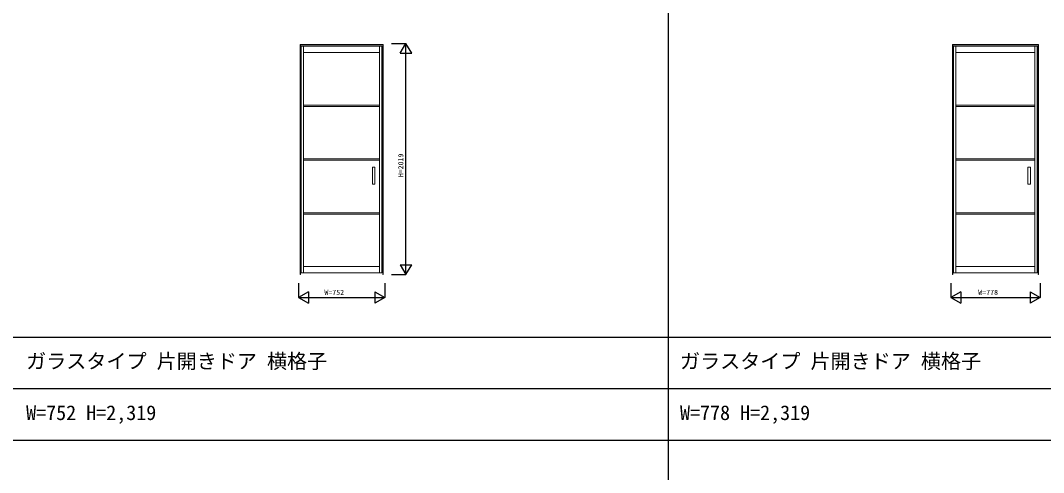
# Model space of a CAD drawing. Units: millimetres, scale not verified. Extents: x -14341 to 14340, y -10000 to 10000.
# Drawn here: x -8590 to 328, y -3682 to 265 of the extents above; entities that cross this region are included whole.
import ezdxf
from ezdxf.enums import TextEntityAlignment as Align

# ---------------------------------------------------------------- set-up
doc = ezdxf.new("R2010")
doc.units = ezdxf.units.MM
doc.header["$LTSCALE"] = 50
for name, color, linetype in [('0-0_0', 7, 'Continuous'), ('0-4_YKK_F1', 7, 'Continuous'), ('0-5_YKK_N1', 2, 'Continuous')]:
    doc.layers.add(name, color=color, linetype=linetype)
doc.layers.add('0-1_YKK_A1', color=4, linetype='Continuous', lineweight=18)
doc.styles.add('ＭＳ ゴシック', font='')
doc.styles.get('ＭＳ ゴシック').set_extended_font_data('MS Gothic')

msp = doc.modelspace()

# ---------------------------------------------------------------- linework, layer by layer
at = {"layer": '0-1_YKK_A1'}
for p, q in [((-6151.9, 54.55), (-5429.9, 54.55)), ((-6151.9, 54.55), (-6151.9, -1953.95)), ((-6149.4, 54.55), (-6149.4, -1953.95)), ((-6149.4, 52.05), (-5432.4, 52.05)), ((-6142.4, 40.05), (-5440.4, 40.05)), ((-6142.4, 40.05), (-6142.4, -1939.95)), ((-6122.4, 40.05), (-6122.4, -1939.95)), ((-5460.4, 40.05), (-5460.4, -1939.95)), ((-5440.4, 40.05), (-5440.4, -1939.95)), ((-5432.4, 54.55), (-5432.4, -1953.95)), ((-5429.9, 54.55), (-5429.9, -1953.95)), ((-464.9, 54.55), (283.1, 54.55)), ((-464.9, 54.55), (-464.9, -1953.95)), ((-462.4, 54.55), (-462.4, -1953.95)), ((-462.4, 52.05), (280.6, 52.05)), ((-455.4, 40.05), (272.6, 40.05)), ((-455.4, 40.05), (-455.4, -1939.95)), ((-435.4, 40.05), (-435.4, -1939.95)), ((252.6, 40.05), (252.6, -1939.95)), ((272.6, 40.05), (272.6, -1939.95)), ((280.6, 54.55), (280.6, -1953.95)), ((283.1, 54.55), (283.1, -1953.95)), ((-6122.4, -15.95), (-5460.4, -15.95)), ((-435.4, -15.95), (252.6, -15.95)), ((-6122.4, -473.87), (-5460.4, -473.87)), ((-6122.4, -485.88), (-5460.4, -485.87)), ((-435.4, -473.87), (252.6, -473.87)), ((-435.4, -485.88), (252.6, -485.87)), ((-6122.4, -943.95), (-5460.4, -943.95)), ((-6122.4, -955.95), (-5460.4, -955.95)), ((-435.4, -943.95), (252.6, -943.95)), ((-435.4, -955.95), (252.6, -955.95)), ((-5521, -1014.95), (-5521, -1164.95)), ((-5521, -1014.95), (-5500, -1014.95)), ((-5500, -1014.95), (-5500, -1164.95)), ((192, -1014.95), (192, -1164.95)), ((192, -1014.95), (213, -1014.95)), ((213, -1014.95), (213, -1164.95)), ((-5521, -1164.95), (-5500, -1164.95)), ((192, -1164.95), (213, -1164.95)), ((-6122.4, -1414.02), (-5460.4, -1414.02)), ((-6122.4, -1426.03), (-5460.4, -1426.02)), ((-435.4, -1414.02), (252.6, -1414.02)), ((-435.4, -1426.03), (252.6, -1426.02)), ((-6149.4, -1953.95), (-6151.9, -1953.95)), ((-6142.4, -1939.95), (-5440.4, -1939.95)), ((-6122.4, -1883.95), (-5460.4, -1883.95)), ((-5432.4, -1953.95), (-5429.9, -1953.95)), ((-462.4, -1953.95), (-464.9, -1953.95)), ((-455.4, -1939.95), (272.6, -1939.95)), ((-435.4, -1883.95), (252.6, -1883.95)), ((280.6, -1953.95), (283.1, -1953.95))]:
    msp.add_line(p, q, dxfattribs=at)
at = {"layer": '0-4_YKK_F1'}
for p, q in [((-2940.9, -9999.7), (-2940.9, 9500.3)), ((-14340.9, -2499.7), (14159.1, -2499.7)), ((-14340.9, -2949.7), (14159.1, -2949.7)), ((-14340.9, -3399.7), (14159.1, -3399.7))]:
    msp.add_line(p, q, dxfattribs=at)
at = {"layer": '0-5_YKK_N1'}
for p, q in [((-5354.9, 65.05), (-5229.9, 65.05)), ((-5279.9, -21.55), (-5229.9, 65.05)), ((-5229.9, -1953.95), (-5229.9, 65.05)), ((-5279.9, -1867.35), (-5179.9, -1867.35)), ((-5354.9, -1953.95), (-5229.9, -1953.95)), ((-6166.9, -2028.95), (-6166.9, -2153.95)), ((-5414.9, -2028.95), (-5414.9, -2153.95)), ((-479.9, -2028.95), (-479.9, -2153.95)), ((298.1, -2028.95), (298.1, -2153.95)), ((-6080.3, -2103.95), (-6166.9, -2153.95)), ((-6080.3, -2103.95), (-6080.3, -2203.95)), ((-5501.5, -2103.95), (-5501.5, -2203.95)), ((-5501.5, -2103.95), (-5414.9, -2153.95)), ((-393.3, -2103.95), (-479.9, -2153.95)), ((-393.3, -2103.95), (-393.3, -2203.95)), ((211.5, -2103.95), (211.5, -2203.95)), ((211.5, -2103.95), (298.1, -2153.95)), ((-6166.9, -2153.95), (-6080.3, -2203.95)), ((-6166.9, -2153.95), (-5414.9, -2153.95)), ((-5414.9, -2153.95), (-5501.5, -2203.95)), ((-479.9, -2153.95), (-393.3, -2203.95)), ((-479.9, -2153.95), (298.1, -2153.95)), ((298.1, -2153.95), (211.5, -2203.95))]:
    msp.add_line(p, q, dxfattribs=at)
for points in [[(-5279.9, -21.55), (-5179.9, -21.55), (-5229.9, 65.05)], [(-5279.9, -1867.35), (-5229.9, -1953.95), (-5179.9, -1867.35)]]:
    msp.add_lwpolyline(points, dxfattribs=at)

# ---------------------------------------------------------------- texts
at = {"layer": '0-0_0', "style": 'ＭＳ ゴシック'}
for s, p in [('ガラスタイプ 片開きドア 横格子', (-8540.9, -2812.2)), ('ガラスタイプ 片開きドア 横格子', (-2840.9, -2812.2)), ('W=752 H=2,319', (-8540.9, -3262.2)), ('W=778 H=2,319', (-2840.9, -3262.2))]:
    msp.add_text(s, height=128.3, dxfattribs=at).set_placement(p, align=Align.BOTTOM_LEFT)
at = {"layer": '0-5_YKK_N1', "style": 'ＭＳ ゴシック'}
msp.add_text('H=2019', height=43.99, rotation=90, dxfattribs=at).set_placement((-5239.9, -1104.05), align=Align.BOTTOM_LEFT)
for s, p in [('W=752', (-5940.9, -2143.95)), ('W=778', (-240.9, -2143.95))]:
    msp.add_text(s, height=43.99, dxfattribs=at).set_placement(p, align=Align.BOTTOM_LEFT)

doc.saveas('drawing.dxf')
